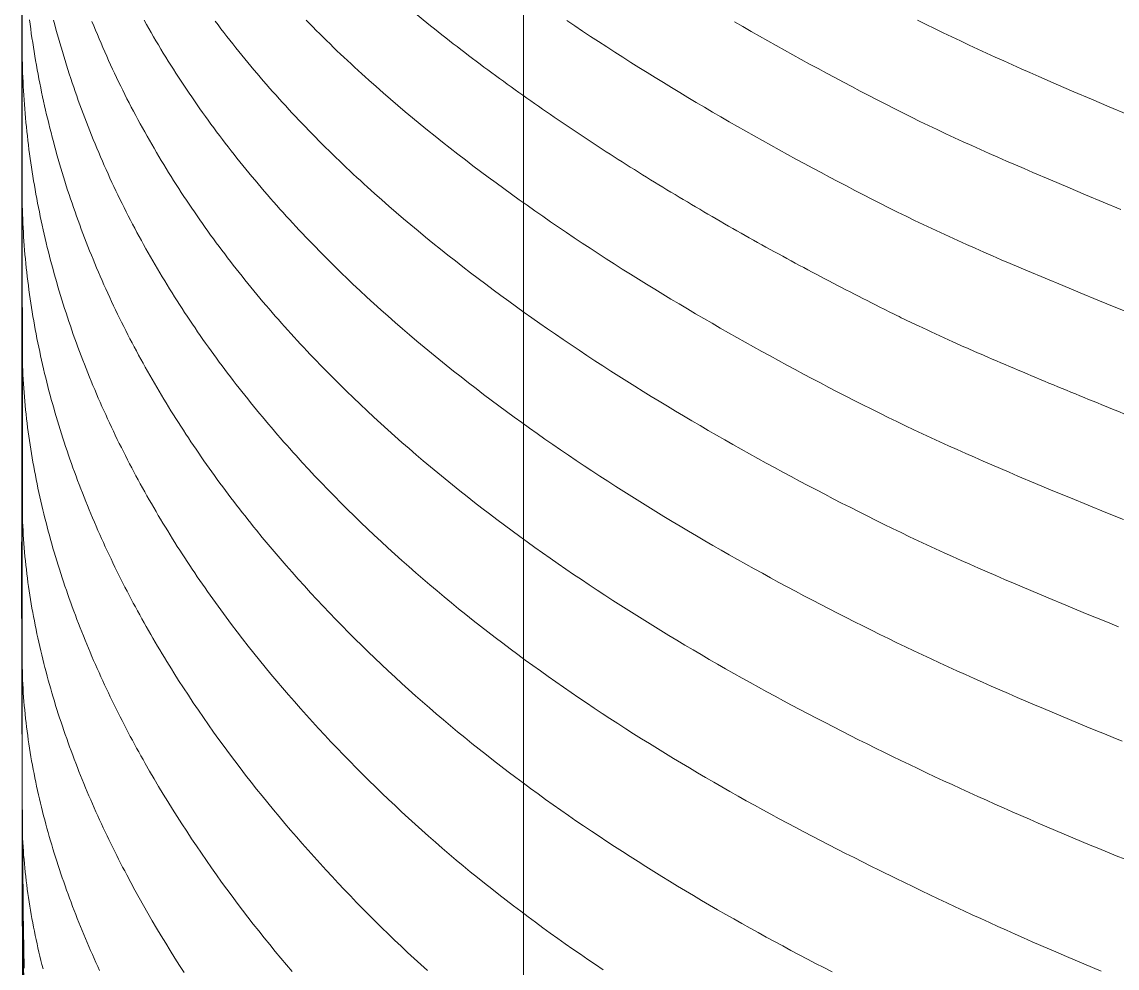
# Model space of a CAD drawing. Extents: x 11249 to 82946, y 15238 to 34763.
# Drawn here: x 53634 to 54289, y 27138 to 27704 of the extents above; entities that cross this region are included whole.
import ezdxf

# ---------------------------------------------------------------- set-up
doc = ezdxf.new("R2010")
doc.units = 0
doc.header["$LTSCALE"] = 250
doc.layers.add('03_Lines_Frames1', color=7, linetype='CONTINUOUS', lineweight=15)
doc.layers.add('03_Lines_Grid', color=253, linetype='CONTINUOUS', lineweight=15)
doc.layers.add('Make2D$Annotation$S0CO1', color=1, linetype='CONTINUOUS', true_color=0xff0000)
doc.layers.add('Make2D$Visible$Curves$Default', color=18, linetype='CONTINUOUS', true_color=0x000000)

# ---------------------------------------------------------------- blocks, each defined once
blk = doc.blocks.new('*U5')
at = {"layer": '03_Lines_Grid'}
blk.add_line((0, -4367.57), (0, 3839.97), dxfattribs=at)
blk = doc.blocks.new('*U6')
at = {"layer": 'Make2D$Annotation$S0CO1', "color": 0, "linetype": 'ByBlock', "lineweight": -2, "transparency": 16777216}
blk.add_blockref('*U5', (4500, 0), dxfattribs=at)

msp = doc.modelspace()

# ---------------------------------------------------------------- linework, layer by layer
at = {"layer": '03_Lines_Frames1'}
msp.add_line((53633.82, 27237.08), (53633.82, 27410.09), dxfattribs=at)
for points in [[(53635.01, 27137.71), (53634.81, 27149.36), (53634.63, 27160.45), (53634.48, 27171.54), (53634.34, 27182.64), (53634.22, 27193.73), (53634.12, 27204.82), (53634.03, 27215.92), (53633.96, 27227.01), (53633.89, 27238.11), (53633.8, 27260.4), (53633.73, 27282.69), (53633.69, 27305.39), (53633.67, 27328.09), (53633.66, 27373.5), (53633.74, 29995.38)], [(53634.55, 27132.37), (53634.41, 27143.5), (53634.28, 27154.63), (53634.17, 27165.76), (53634.08, 27176.89), (53634, 27188.02), (53633.93, 27199.14), (53633.87, 27210.27), (53633.83, 27221.4), (53633.76, 27243.76), (53633.72, 27266.13), (53633.69, 27288.89), (53633.68, 27311.66), (53633.67, 27357.2), (53633.75, 29987.09)], [(53634.31, 27135.01), (53634.2, 27146.16), (53634.11, 27157.31), (53634.03, 27168.45), (53633.96, 27179.6), (53633.9, 27190.75), (53633.82, 27213.04), (53633.76, 27235.44), (53633.73, 27257.83), (53633.7, 27303.43), (53633.7, 27349.03), (53633.76, 29982.94)], [(53634.14, 27137.69), (53634.06, 27148.85), (53633.99, 27160.02), (53633.93, 27171.18), (53633.88, 27182.35), (53633.82, 27204.67), (53633.78, 27227.1), (53633.76, 27249.54), (53633.74, 27295.2), (53633.74, 27340.87), (53633.78, 29978.78)], [(53634.09, 27129.21), (53634.02, 27140.39), (53633.96, 27151.57), (53633.88, 27173.94), (53633.83, 27196.3), (53633.8, 27218.77), (53633.79, 27241.23), (53633.79, 27332.69), (53633.8, 29974.63)], [(54118.48, 27135.5), (54113.52, 27138.04), (54108.58, 27140.6), (54103.64, 27143.18), (54098.7, 27145.78), (54093.78, 27148.39), (54088.87, 27151.02), (54083.97, 27153.67), (54079.07, 27156.33), (54074.19, 27159.01), (54069.32, 27161.71), (54064.46, 27164.43), (54059.6, 27167.17), (54054.76, 27169.92), (54049.93, 27172.69), (54045.11, 27175.49), (54040.31, 27178.3), (54035.51, 27181.13), (54030.73, 27183.98), (54025.96, 27186.85), (54021.2, 27189.73), (54016.46, 27192.64), (54011.72, 27195.57), (54007, 27198.52), (54002.3, 27201.49), (53997.6, 27204.48), (53992.93, 27207.49), (53988.27, 27210.51), (53983.62, 27213.57), (53978.99, 27216.64), (53974.37, 27219.73), (53969.77, 27222.85), (53965.18, 27225.99), (53960.61, 27229.15), (53956.06, 27232.33), (53951.53, 27235.53), (53947.01, 27238.75), (53942.51, 27242), (53938.03, 27245.27), (53933.57, 27248.57), (53929.12, 27251.88), (53924.69, 27255.23), (53920.29, 27258.58), (53915.91, 27261.97), (53911.55, 27265.37), (53907.21, 27268.81), (53902.88, 27272.26), (53898.58, 27275.75), (53894.3, 27279.26), (53890.04, 27282.79), (53885.82, 27286.34), (53881.62, 27289.91), (53877.44, 27293.51), (53873.29, 27297.14), (53869.15, 27300.79), (53865.04, 27304.47), (53860.96, 27308.17), (53856.89, 27311.9), (53852.86, 27315.64), (53848.85, 27319.41), (53844.87, 27323.2), (53840.9, 27327.01), (53836.97, 27330.85), (53833.05, 27334.71), (53829.16, 27338.6), (53825.29, 27342.51), (53821.46, 27346.44), (53817.64, 27350.4), (53813.86, 27354.37), (53810.09, 27358.38), (53806.36, 27362.4), (53802.65, 27366.45), (53798.97, 27370.53), (53795.31, 27374.63), (53791.69, 27378.76), (53788.09, 27382.91), (53784.53, 27387.09), (53780.99, 27391.29), (53777.48, 27395.51), (53774, 27399.76), (53772.28, 27401.9), (53770.56, 27404.04), (53768.85, 27406.19), (53767.14, 27408.34), (53765.44, 27410.5), (53763.76, 27412.67), (53762.08, 27414.85), (53760.4, 27417.03), (53758.74, 27419.22), (53757.08, 27421.41), (53755.43, 27423.61), (53753.79, 27425.82), (53752.16, 27428.03), (53750.54, 27430.25), (53748.93, 27432.47), (53747.32, 27434.7), (53745.73, 27436.94), (53744.14, 27439.19), (53742.56, 27441.44), (53740.99, 27443.69), (53739.43, 27445.96), (53737.88, 27448.23), (53736.33, 27450.51), (53734.8, 27452.8), (53733.27, 27455.09), (53731.75, 27457.39), (53730.25, 27459.69), (53728.75, 27462), (53727.26, 27464.32), (53725.78, 27466.64), (53724.31, 27468.97), (53722.85, 27471.3), (53721.4, 27473.64), (53719.96, 27475.99), (53718.54, 27478.34), (53717.12, 27480.7), (53715.7, 27483.07), (53714.3, 27485.44), (53712.91, 27487.82), (53711.53, 27490.21), (53710.16, 27492.6), (53708.8, 27495), (53707.45, 27497.41), (53706.12, 27499.82), (53704.79, 27502.23), (53703.47, 27504.66), (53702.16, 27507.08), (53700.87, 27509.52), (53699.58, 27511.96), (53698.31, 27514.4), (53697.05, 27516.85), (53695.79, 27519.31), (53694.55, 27521.77), (53693.32, 27524.24), (53692.1, 27526.72), (53690.9, 27529.2), (53689.7, 27531.69), (53688.51, 27534.18), (53687.34, 27536.67), (53686.18, 27539.18), (53685.03, 27541.69), (53683.89, 27544.2), (53682.76, 27546.72), (53681.65, 27549.24), (53680.54, 27551.77), (53679.45, 27554.3), (53678.37, 27556.84), (53677.31, 27559.39), (53676.25, 27561.94), (53675.21, 27564.49), (53674.17, 27567.05), (53673.16, 27569.61), (53672.15, 27572.18), (53671.15, 27574.76), (53670.17, 27577.33), (53669.2, 27579.92), (53668.24, 27582.51), (53667.3, 27585.1), (53666.37, 27587.69), (53665.45, 27590.3), (53664.54, 27592.9), (53663.64, 27595.51), (53662.76, 27598.12), (53661.89, 27600.74), (53661.03, 27603.36), (53660.19, 27605.99), (53659.36, 27608.62), (53658.54, 27611.25), (53657.74, 27613.88), (53656.94, 27616.52), (53656.16, 27619.17), (53655.4, 27621.82), (53654.64, 27624.47), (53653.9, 27627.12), (53653.17, 27629.78), (53652.46, 27632.44), (53651.76, 27635.11), (53651.07, 27637.78), (53650.39, 27640.45), (53649.73, 27643.13), (53649.08, 27645.8), (53648.45, 27648.48), (53647.83, 27651.16), (53647.22, 27653.85), (53646.62, 27656.54), (53646.04, 27659.23), (53645.47, 27661.92), (53644.92, 27664.62), (53644.37, 27667.31), (53643.85, 27670.02), (53643.33, 27672.72), (53642.83, 27675.43), (53642.34, 27678.14), (53641.86, 27680.85), (53641.4, 27683.56), (53640.95, 27686.28), (53640.52, 27688.99), (53640.1, 27691.71), (53639.69, 27694.43), (53639.29, 27697.15), (53638.91, 27699.87), (53638.55, 27702.6), (53638.19, 27705.33)], [(54279.45, 27135.95), (54274.27, 27138.1), (54269.1, 27140.27), (54263.93, 27142.45), (54258.77, 27144.64), (54253.61, 27146.85), (54248.46, 27149.07), (54243.31, 27151.3), (54238.17, 27153.55), (54233.03, 27155.82), (54227.9, 27158.1), (54222.78, 27160.39), (54217.66, 27162.7), (54212.54, 27165.03), (54207.43, 27167.37), (54202.33, 27169.72), (54197.23, 27172.09), (54192.14, 27174.47), (54187.06, 27176.86), (54181.98, 27179.26), (54176.91, 27181.68), (54171.85, 27184.1), (54166.79, 27186.54), (54161.73, 27188.99), (54156.69, 27191.44), (54146.61, 27196.38), (54141.58, 27198.86), (54136.55, 27201.36), (54131.53, 27203.86), (54126.53, 27206.39), (54121.52, 27208.93), (54116.53, 27211.48), (54111.55, 27214.05), (54106.57, 27216.64), (54101.6, 27219.24), (54096.64, 27221.86), (54091.69, 27224.5), (54086.75, 27227.15), (54081.82, 27229.83), (54076.9, 27232.51), (54071.99, 27235.22), (54067.09, 27237.94), (54062.2, 27240.69), (54057.32, 27243.45), (54052.45, 27246.23), (54047.59, 27249.02), (54042.74, 27251.84), (54037.9, 27254.67), (54033.08, 27257.53), (54028.26, 27260.4), (54023.46, 27263.29), (54018.67, 27266.2), (54013.89, 27269.13), (54009.13, 27272.08), (54004.38, 27275.05), (53999.64, 27278.04), (53994.91, 27281.05), (53990.2, 27284.08), (53985.5, 27287.14), (53980.82, 27290.21), (53976.15, 27293.3), (53971.5, 27296.42), (53966.86, 27299.56), (53962.23, 27302.72), (53957.62, 27305.9), (53953.03, 27309.1), (53948.46, 27312.33), (53943.9, 27315.57), (53939.36, 27318.84), (53934.83, 27322.14), (53930.32, 27325.45), (53925.83, 27328.79), (53921.37, 27332.15), (53916.92, 27335.54), (53912.49, 27338.95), (53908.07, 27342.38), (53903.68, 27345.84), (53899.31, 27349.32), (53894.96, 27352.83), (53890.63, 27356.36), (53886.32, 27359.91), (53882.04, 27363.49), (53877.78, 27367.1), (53873.54, 27370.72), (53869.32, 27374.38), (53865.13, 27378.06), (53860.96, 27381.77), (53856.81, 27385.5), (53852.69, 27389.25), (53848.59, 27393.03), (53844.52, 27396.84), (53840.47, 27400.67), (53836.45, 27404.52), (53832.45, 27408.4), (53828.48, 27412.31), (53824.53, 27416.24), (53820.61, 27420.2), (53816.72, 27424.18), (53812.85, 27428.19), (53809.01, 27432.23), (53805.2, 27436.29), (53801.42, 27440.38), (53797.66, 27444.49), (53795.8, 27446.56), (53793.94, 27448.63), (53792.09, 27450.71), (53790.25, 27452.8), (53788.41, 27454.9), (53786.58, 27457), (53784.76, 27459.1), (53782.95, 27461.22), (53781.15, 27463.34), (53779.35, 27465.47), (53777.56, 27467.6), (53775.78, 27469.74), (53774.01, 27471.89), (53772.25, 27474.05), (53770.49, 27476.21), (53768.75, 27478.38), (53767.01, 27480.55), (53765.28, 27482.74), (53763.56, 27484.93), (53761.85, 27487.12), (53760.14, 27489.33), (53758.44, 27491.54), (53756.76, 27493.76), (53755.08, 27495.98), (53753.41, 27498.21), (53751.75, 27500.45), (53750.1, 27502.69), (53748.46, 27504.94), (53746.83, 27507.2), (53745.2, 27509.47), (53743.59, 27511.74), (53741.99, 27514.01), (53740.39, 27516.3), (53738.81, 27518.59), (53737.23, 27520.89), (53735.67, 27523.2), (53734.11, 27525.51), (53732.56, 27527.83), (53731.03, 27530.16), (53729.5, 27532.49), (53727.98, 27534.83), (53726.48, 27537.18), (53724.98, 27539.53), (53723.5, 27541.89), (53722.02, 27544.26), (53720.56, 27546.63), (53719.1, 27549.01), (53717.66, 27551.39), (53716.23, 27553.78), (53714.81, 27556.18), (53713.39, 27558.59), (53711.99, 27561), (53710.6, 27563.42), (53709.22, 27565.85), (53707.86, 27568.28), (53706.5, 27570.72), (53705.15, 27573.16), (53703.82, 27575.61), (53702.5, 27578.07), (53701.18, 27580.53), (53699.88, 27583), (53698.6, 27585.47), (53697.32, 27587.95), (53696.05, 27590.44), (53694.8, 27592.93), (53693.56, 27595.43), (53692.33, 27597.93), (53691.11, 27600.45), (53689.9, 27602.96), (53688.71, 27605.48), (53687.52, 27608.01), (53686.35, 27610.55), (53685.19, 27613.09), (53684.05, 27615.63), (53682.91, 27618.18), (53681.79, 27620.74), (53680.68, 27623.3), (53679.59, 27625.86), (53678.5, 27628.44), (53677.43, 27631.01), (53676.37, 27633.59), (53675.32, 27636.18), (53674.29, 27638.77), (53673.27, 27641.37), (53672.26, 27643.97), (53671.26, 27646.58), (53670.28, 27649.19), (53669.31, 27651.81), (53668.35, 27654.43), (53667.4, 27657.06), (53666.47, 27659.69), (53665.55, 27662.32), (53664.65, 27664.96), (53663.75, 27667.6), (53662.87, 27670.25), (53662, 27672.91), (53661.15, 27675.56), (53660.31, 27678.22), (53659.48, 27680.89), (53658.67, 27683.55), (53657.86, 27686.23), (53657.08, 27688.9), (53656.3, 27691.58), (53655.54, 27694.27), (53654.79, 27696.95), (53654.05, 27699.64), (53653.33, 27702.34), (53652.62, 27705.04)], [(54293.71, 27202.89), (54288.48, 27205.01), (54283.26, 27207.14), (54278.05, 27209.28), (54272.84, 27211.43), (54267.63, 27213.59), (54262.43, 27215.77), (54257.23, 27217.96), (54252.04, 27220.16), (54246.86, 27222.37), (54241.68, 27224.59), (54236.5, 27226.83), (54231.33, 27229.08), (54226.17, 27231.35), (54221.01, 27233.62), (54215.86, 27235.91), (54210.71, 27238.22), (54205.57, 27240.53), (54200.44, 27242.86), (54195.31, 27245.2), (54190.19, 27247.56), (54185.07, 27249.93), (54179.97, 27252.32), (54174.86, 27254.72), (54169.77, 27257.13), (54164.68, 27259.56), (54159.6, 27262), (54154.52, 27264.45), (54149.46, 27266.93), (54144.4, 27269.41), (54139.34, 27271.91), (54134.3, 27274.43), (54129.26, 27276.96), (54124.23, 27279.51), (54119.21, 27282.08), (54114.2, 27284.65), (54109.19, 27287.25), (54104.2, 27289.86), (54099.21, 27292.49), (54094.23, 27295.13), (54089.26, 27297.8), (54084.3, 27300.47), (54079.35, 27303.17), (54074.41, 27305.88), (54069.47, 27308.61), (54064.55, 27311.36), (54059.64, 27314.12), (54054.73, 27316.9), (54049.84, 27319.7), (54044.96, 27322.52), (54040.08, 27325.36), (54035.22, 27328.22), (54030.37, 27331.09), (54025.53, 27333.98), (54020.71, 27336.9), (54015.89, 27339.83), (54011.09, 27342.78), (54006.3, 27345.75), (54001.52, 27348.74), (53996.75, 27351.75), (53992, 27354.78), (53987.26, 27357.83), (53982.53, 27360.91), (53977.81, 27364), (53973.11, 27367.11), (53968.43, 27370.25), (53963.76, 27373.4), (53959.1, 27376.58), (53954.46, 27379.78), (53949.83, 27383), (53945.22, 27386.25), (53940.63, 27389.52), (53936.05, 27392.81), (53931.49, 27396.12), (53926.94, 27399.45), (53922.41, 27402.81), (53917.9, 27406.19), (53913.41, 27409.6), (53908.94, 27413.03), (53904.48, 27416.48), (53900.04, 27419.96), (53895.63, 27423.47), (53891.23, 27426.99), (53886.85, 27430.55), (53882.49, 27434.12), (53878.16, 27437.73), (53873.84, 27441.35), (53869.55, 27445.01), (53865.28, 27448.69), (53861.03, 27452.4), (53856.8, 27456.13), (53852.6, 27459.89), (53848.42, 27463.67), (53844.27, 27467.48), (53840.14, 27471.32), (53836.04, 27475.19), (53831.96, 27479.08), (53827.91, 27483.01), (53823.89, 27486.96), (53819.89, 27490.93), (53815.92, 27494.94), (53813.95, 27496.95), (53811.98, 27498.97), (53810.03, 27501), (53808.07, 27503.03), (53806.13, 27505.07), (53804.19, 27507.12), (53802.26, 27509.17), (53800.34, 27511.24), (53798.43, 27513.31), (53796.52, 27515.38), (53794.62, 27517.47), (53792.73, 27519.56), (53790.85, 27521.66), (53788.98, 27523.76), (53787.11, 27525.87), (53785.25, 27527.99), (53783.4, 27530.12), (53781.56, 27532.25), (53779.73, 27534.4), (53777.9, 27536.54), (53776.09, 27538.7), (53774.28, 27540.86), (53772.48, 27543.03), (53770.69, 27545.21), (53768.91, 27547.4), (53767.13, 27549.59), (53765.37, 27551.79), (53763.62, 27553.99), (53761.87, 27556.21), (53760.14, 27558.43), (53758.41, 27560.66), (53756.69, 27562.89), (53754.98, 27565.13), (53753.28, 27567.38), (53751.6, 27569.64), (53749.92, 27571.91), (53748.25, 27574.18), (53746.59, 27576.46), (53744.94, 27578.74), (53743.3, 27581.03), (53741.67, 27583.33), (53740.05, 27585.64), (53738.44, 27587.96), (53736.84, 27590.28), (53735.25, 27592.61), (53733.67, 27594.94), (53732.11, 27597.28), (53730.55, 27599.63), (53729, 27601.99), (53727.47, 27604.35), (53725.94, 27606.73), (53724.43, 27609.1), (53722.92, 27611.49), (53721.43, 27613.88), (53719.95, 27616.28), (53718.48, 27618.68), (53717.02, 27621.09), (53715.57, 27623.51), (53714.14, 27625.94), (53712.71, 27628.37), (53711.3, 27630.81), (53709.9, 27633.26), (53708.51, 27635.71), (53707.13, 27638.17), (53705.76, 27640.63), (53704.41, 27643.11), (53703.07, 27645.58), (53701.74, 27648.07), (53700.42, 27650.56), (53699.11, 27653.06), (53697.81, 27655.56), (53696.53, 27658.07), (53695.26, 27660.59), (53694, 27663.11), (53692.76, 27665.64), (53691.52, 27668.17), (53690.3, 27670.72), (53689.1, 27673.26), (53687.9, 27675.81), (53686.72, 27678.37), (53685.55, 27680.94), (53684.39, 27683.51), (53683.24, 27686.08), (53682.11, 27688.67), (53680.99, 27691.25), (53679.89, 27693.85), (53678.79, 27696.44), (53677.71, 27699.05), (53676.64, 27701.66), (53675.59, 27704.27)], [(54291.93, 27273.64), (54286.67, 27275.76), (54281.43, 27277.89), (54276.18, 27280.03), (54270.94, 27282.18), (54265.71, 27284.35), (54260.48, 27286.52), (54255.26, 27288.7), (54250.04, 27290.89), (54244.83, 27293.1), (54239.62, 27295.31), (54234.42, 27297.53), (54229.23, 27299.77), (54224.04, 27302.02), (54218.86, 27304.27), (54213.68, 27306.54), (54208.51, 27308.82), (54203.35, 27311.12), (54198.19, 27313.43), (54193.04, 27315.75), (54187.89, 27318.1), (54182.75, 27320.45), (54177.62, 27322.83), (54172.49, 27325.22), (54167.38, 27327.63), (54162.27, 27330.06), (54157.17, 27332.51), (54152.08, 27334.98), (54146.99, 27337.47), (54141.92, 27339.98), (54136.86, 27342.51), (54131.8, 27345.05), (54126.75, 27347.61), (54121.7, 27350.18), (54116.67, 27352.77), (54111.64, 27355.37), (54106.62, 27357.99), (54101.61, 27360.62), (54096.61, 27363.27), (54091.62, 27365.94), (54086.63, 27368.63), (54081.65, 27371.33), (54076.69, 27374.04), (54071.73, 27376.78), (54066.78, 27379.53), (54061.84, 27382.3), (54056.91, 27385.08), (54051.99, 27387.89), (54047.08, 27390.71), (54042.18, 27393.54), (54037.29, 27396.4), (54032.41, 27399.28), (54027.54, 27402.17), (54022.68, 27405.08), (54017.84, 27408.02), (54013, 27410.97), (54008.18, 27413.94), (54003.37, 27416.92), (53998.57, 27419.93), (53993.78, 27422.96), (53989, 27426.01), (53984.24, 27429.08), (53979.49, 27432.17), (53974.75, 27435.28), (53970.02, 27438.41), (53965.31, 27441.56), (53960.61, 27444.74), (53955.93, 27447.94), (53951.26, 27451.15), (53946.6, 27454.39), (53941.96, 27457.65), (53937.34, 27460.94), (53932.73, 27464.24), (53928.14, 27467.57), (53923.56, 27470.93), (53918.99, 27474.3), (53914.45, 27477.7), (53909.92, 27481.13), (53905.41, 27484.58), (53900.91, 27488.05), (53896.44, 27491.54), (53891.98, 27495.06), (53887.54, 27498.61), (53883.12, 27502.18), (53878.71, 27505.78), (53874.33, 27509.41), (53869.97, 27513.05), (53865.63, 27516.73), (53861.31, 27520.43), (53857.02, 27524.16), (53852.74, 27527.92), (53848.49, 27531.71), (53844.27, 27535.52), (53840.07, 27539.37), (53835.89, 27543.24), (53831.74, 27547.14), (53829.68, 27549.1), (53827.62, 27551.07), (53825.57, 27553.05), (53823.53, 27555.03), (53821.5, 27557.02), (53819.47, 27559.02), (53817.44, 27561.03), (53815.43, 27563.04), (53813.42, 27565.06), (53811.42, 27567.09), (53809.43, 27569.13), (53807.45, 27571.17), (53805.47, 27573.22), (53803.5, 27575.28), (53801.54, 27577.34), (53799.59, 27579.42), (53797.64, 27581.5), (53795.71, 27583.59), (53793.78, 27585.68), (53791.86, 27587.79), (53789.95, 27589.9), (53788.04, 27592.02), (53786.15, 27594.14), (53784.26, 27596.28), (53782.39, 27598.42), (53780.52, 27600.57), (53778.66, 27602.72), (53776.8, 27604.89), (53774.96, 27607.06), (53773.13, 27609.24), (53771.3, 27611.43), (53769.49, 27613.62), (53767.68, 27615.83), (53765.89, 27618.04), (53764.1, 27620.25), (53762.32, 27622.48), (53760.56, 27624.71), (53758.8, 27626.95), (53757.05, 27629.2), (53755.31, 27631.45), (53753.58, 27633.72), (53751.87, 27635.99), (53750.16, 27638.26), (53748.46, 27640.55), (53746.77, 27642.84), (53745.1, 27645.14), (53743.43, 27647.45), (53741.78, 27649.77), (53740.13, 27652.09), (53738.5, 27654.42), (53736.87, 27656.76), (53735.26, 27659.11), (53733.66, 27661.46), (53732.07, 27663.82), (53730.49, 27666.18), (53728.92, 27668.56), (53727.36, 27670.94), (53725.82, 27673.33), (53724.28, 27675.72), (53722.76, 27678.12), (53721.25, 27680.54), (53719.75, 27682.95), (53718.26, 27685.38), (53716.79, 27687.81), (53715.32, 27690.25), (53713.87, 27692.69), (53712.43, 27695.15), (53711, 27697.61), (53709.58, 27700.07), (53708.18, 27702.55), (53706.79, 27705.03)], [(54292.79, 27406.27), (54282.21, 27410.52), (54271.65, 27414.81), (54261.11, 27419.13), (54250.59, 27423.48), (54240.11, 27427.85), (54229.64, 27432.26), (54224.42, 27434.47), (54219.2, 27436.7), (54213.99, 27438.93), (54208.78, 27441.18), (54203.58, 27443.45), (54198.39, 27445.73), (54193.2, 27448.03), (54188.02, 27450.35), (54182.85, 27452.69), (54177.68, 27455.06), (54172.53, 27457.45), (54167.39, 27459.87), (54162.25, 27462.31), (54157.13, 27464.79), (54152.02, 27467.29), (54146.92, 27469.82), (54141.83, 27472.37), (54136.74, 27474.93), (54131.67, 27477.51), (54126.6, 27480.1), (54121.53, 27482.71), (54116.48, 27485.33), (54111.43, 27487.96), (54106.39, 27490.61), (54101.36, 27493.28), (54096.34, 27495.96), (54091.32, 27498.66), (54086.31, 27501.37), (54081.31, 27504.1), (54076.32, 27506.85), (54071.34, 27509.61), (54066.37, 27512.39), (54061.4, 27515.18), (54056.45, 27517.99), (54051.5, 27520.82), (54046.57, 27523.66), (54041.64, 27526.53), (54036.72, 27529.41), (54031.81, 27532.3), (54026.91, 27535.22), (54022.02, 27538.15), (54017.14, 27541.1), (54012.28, 27544.07), (54007.42, 27547.06), (54002.57, 27550.07), (53997.73, 27553.09), (53992.9, 27556.14), (53988.09, 27559.21), (53983.29, 27562.29), (53978.5, 27565.39), (53973.72, 27568.52), (53968.95, 27571.66), (53964.19, 27574.83), (53959.44, 27578.02), (53954.71, 27581.23), (53949.99, 27584.46), (53945.28, 27587.71), (53940.59, 27590.98), (53935.92, 27594.27), (53931.25, 27597.58), (53926.6, 27600.93), (53921.95, 27604.3), (53917.33, 27607.69), (53912.71, 27611.1), (53908.12, 27614.53), (53903.54, 27617.99), (53898.98, 27621.46), (53894.44, 27624.96), (53889.89, 27628.5), (53885.37, 27632.06), (53880.86, 27635.65), (53876.38, 27639.26), (53871.91, 27642.89), (53867.46, 27646.55), (53863.04, 27650.24), (53858.64, 27653.95), (53854.25, 27657.71), (53849.89, 27661.49), (53845.55, 27665.3), (53841.23, 27669.14), (53839.09, 27671.07), (53836.95, 27673.01), (53834.81, 27674.96), (53832.69, 27676.91), (53830.57, 27678.88), (53828.46, 27680.85), (53826.35, 27682.83), (53824.26, 27684.81), (53822.17, 27686.81), (53820.08, 27688.81), (53818.01, 27690.82), (53815.94, 27692.84), (53813.88, 27694.87), (53811.83, 27696.91), (53809.78, 27698.95), (53807.74, 27701), (53805.72, 27703.06), (53803.7, 27705.13)], [(54298.74, 27528.86), (54288.12, 27533.15), (54277.52, 27537.48), (54266.95, 27541.84), (54256.39, 27546.22), (54245.88, 27550.61), (54235.38, 27555.04), (54230.14, 27557.26), (54224.91, 27559.49), (54219.68, 27561.73), (54214.46, 27563.98), (54209.24, 27566.25), (54204.03, 27568.54), (54198.83, 27570.85), (54193.64, 27573.18), (54188.45, 27575.53), (54183.27, 27577.91), (54178.1, 27580.32), (54172.95, 27582.75), (54167.8, 27585.22), (54162.67, 27587.72), (54157.55, 27590.25), (54152.44, 27592.81), (54147.34, 27595.39), (54142.25, 27597.98), (54137.16, 27600.59), (54132.08, 27603.21), (54127.01, 27605.85), (54121.94, 27608.49), (54116.89, 27611.16), (54111.84, 27613.84), (54106.8, 27616.53), (54101.76, 27619.24), (54096.74, 27621.96), (54091.72, 27624.7), (54086.71, 27627.45), (54081.71, 27630.22), (54076.71, 27633.01), (54071.73, 27635.81), (54066.75, 27638.62), (54061.78, 27641.45), (54056.82, 27644.3), (54051.88, 27647.16), (54046.93, 27650.05), (54042, 27652.95), (54037.07, 27655.86), (54032.16, 27658.79), (54027.25, 27661.74), (54022.36, 27664.71), (54017.47, 27667.69), (54012.6, 27670.69), (54007.73, 27673.72), (54002.87, 27676.76), (53998.02, 27679.81), (53993.19, 27682.89), (53988.36, 27685.99), (53983.55, 27689.1), (53978.75, 27692.23), (53973.96, 27695.38), (53969.17, 27698.56), (53964.4, 27701.75), (53959.64, 27704.97)], [(54291.28, 27591.8), (54280.68, 27596.18), (54270.11, 27600.59), (54259.56, 27605.03), (54249.05, 27609.48), (54238.55, 27613.96), (54233.31, 27616.21), (54228.08, 27618.47), (54222.86, 27620.74), (54217.64, 27623.03), (54212.43, 27625.33), (54207.22, 27627.65), (54202.02, 27629.99), (54196.83, 27632.34), (54191.64, 27634.73), (54186.46, 27637.13), (54181.3, 27639.57), (54176.15, 27642.03), (54171, 27644.52), (54165.87, 27647.04), (54160.75, 27649.6), (54155.64, 27652.18), (54150.54, 27654.78), (54145.45, 27657.4), (54140.37, 27660.02), (54135.29, 27662.67), (54130.22, 27665.32), (54125.15, 27667.99), (54120.1, 27670.68), (54115.05, 27673.38), (54110.01, 27676.09), (54104.98, 27678.82), (54099.95, 27681.57), (54094.94, 27684.33), (54089.93, 27687.1), (54084.93, 27689.89), (54079.93, 27692.7), (54074.95, 27695.52), (54069.97, 27698.35), (54065.01, 27701.2), (54060.05, 27704.07)], [(53876.31, 27136.23), (53872.34, 27139.84), (53868.39, 27143.47), (53864.46, 27147.13), (53860.55, 27150.82), (53856.67, 27154.52), (53852.83, 27158.23), (53849.01, 27161.96), (53845.21, 27165.71), (53841.43, 27169.48), (53837.68, 27173.28), (53833.95, 27177.09), (53830.23, 27180.93), (53826.54, 27184.78), (53822.88, 27188.65), (53819.24, 27192.54), (53815.62, 27196.44), (53812.02, 27200.37), (53808.45, 27204.31), (53804.9, 27208.28), (53801.37, 27212.26), (53797.87, 27216.27), (53794.39, 27220.3), (53790.93, 27224.35), (53787.5, 27228.42), (53784.1, 27232.51), (53780.72, 27236.62), (53777.37, 27240.76), (53774.04, 27244.91), (53770.74, 27249.09), (53767.46, 27253.29), (53764.21, 27257.52), (53760.99, 27261.77), (53757.79, 27266.04), (53754.63, 27270.33), (53751.49, 27274.64), (53748.38, 27278.97), (53745.3, 27283.32), (53742.24, 27287.71), (53739.22, 27292.12), (53736.22, 27296.56), (53733.26, 27301.01), (53730.32, 27305.49), (53727.43, 27309.98), (53724.56, 27314.5), (53723.14, 27316.77), (53721.73, 27319.04), (53720.32, 27321.33), (53718.93, 27323.62), (53717.54, 27325.91), (53716.16, 27328.21), (53714.78, 27330.52), (53713.42, 27332.83), (53712.07, 27335.15), (53710.72, 27337.47), (53709.39, 27339.8), (53708.06, 27342.13), (53706.74, 27344.47), (53705.44, 27346.81), (53704.14, 27349.16), (53702.85, 27351.51), (53701.57, 27353.87), (53700.3, 27356.24), (53699.04, 27358.61), (53697.79, 27360.99), (53696.55, 27363.37), (53695.31, 27365.76), (53694.09, 27368.16), (53692.88, 27370.56), (53691.68, 27372.96), (53690.48, 27375.37), (53689.3, 27377.79), (53688.13, 27380.21), (53686.97, 27382.63), (53685.82, 27385.06), (53684.68, 27387.5), (53683.55, 27389.94), (53682.43, 27392.38), (53681.32, 27394.83), (53680.23, 27397.29), (53679.14, 27399.75), (53678.06, 27402.21), (53677, 27404.68), (53675.95, 27407.16), (53674.9, 27409.64), (53673.87, 27412.12), (53672.85, 27414.61), (53671.84, 27417.1), (53670.85, 27419.6), (53669.86, 27422.1), (53668.89, 27424.61), (53667.93, 27427.12), (53666.98, 27429.63), (53666.04, 27432.15), (53665.11, 27434.68), (53664.2, 27437.2), (53663.29, 27439.73), (53662.4, 27442.26), (53661.53, 27444.8), (53660.66, 27447.34), (53659.81, 27449.89), (53658.97, 27452.44), (53658.14, 27454.99), (53657.32, 27457.55), (53656.52, 27460.11), (53655.73, 27462.68), (53654.95, 27465.25), (53654.18, 27467.82), (53653.43, 27470.4), (53652.69, 27472.98), (53651.96, 27475.56), (53651.25, 27478.15), (53650.55, 27480.73), (53649.86, 27483.32), (53649.19, 27485.91), (53648.53, 27488.51), (53647.88, 27491.11), (53647.25, 27493.71), (53646.63, 27496.31), (53646.02, 27498.92), (53645.43, 27501.53), (53644.85, 27504.15), (53644.29, 27506.76), (53643.73, 27509.38), (53643.2, 27512.01), (53642.67, 27514.63), (53642.16, 27517.26), (53641.67, 27519.89), (53641.19, 27522.52), (53640.72, 27525.15), (53640.27, 27527.78), (53639.83, 27530.42), (53639.41, 27533.06), (53639, 27535.7), (53638.6, 27538.34), (53638.22, 27540.98), (53637.86, 27543.63), (53637.51, 27546.27), (53637.18, 27548.92), (53636.86, 27551.57), (53636.55, 27554.22), (53636.26, 27556.88), (53635.99, 27559.53), (53635.73, 27562.19), (53635.49, 27564.84), (53635.27, 27567.5), (53635.06, 27570.16), (53634.86, 27572.82), (53634.68, 27575.48), (53634.52, 27578.14), (53634.38, 27580.8), (53634.25, 27583.47), (53634.13, 27586.13), (53634.04, 27588.79), (53633.96, 27591.46), (53633.9, 27594.12), (53633.85, 27596.79), (53633.83, 27599.46), (53633.82, 27602.12)], [(53795.28, 27135.71), (53791.9, 27139.71), (53788.54, 27143.73), (53785.21, 27147.77), (53781.9, 27151.83), (53778.62, 27155.91), (53775.35, 27160), (53772.11, 27164.12), (53768.89, 27168.27), (53765.7, 27172.43), (53762.53, 27176.62), (53759.38, 27180.82), (53756.26, 27185.04), (53753.17, 27189.28), (53750.1, 27193.55), (53747.06, 27197.83), (53744.04, 27202.15), (53741.05, 27206.49), (53738.08, 27210.84), (53735.14, 27215.22), (53732.24, 27219.62), (53729.36, 27224.04), (53726.51, 27228.47), (53723.7, 27232.93), (53720.9, 27237.43), (53718.14, 27241.94), (53715.41, 27246.48), (53712.71, 27251.03), (53710.05, 27255.61), (53707.42, 27260.2), (53706.12, 27262.51), (53704.83, 27264.82), (53703.55, 27267.13), (53702.27, 27269.45), (53701, 27271.78), (53699.74, 27274.12), (53698.49, 27276.46), (53697.25, 27278.8), (53696.02, 27281.15), (53694.8, 27283.51), (53693.59, 27285.87), (53692.38, 27288.23), (53691.19, 27290.6), (53690.01, 27292.98), (53688.83, 27295.36), (53687.67, 27297.74), (53686.51, 27300.13), (53685.37, 27302.53), (53684.24, 27304.92), (53683.11, 27307.33), (53682, 27309.74), (53680.89, 27312.15), (53679.8, 27314.57), (53678.72, 27316.99), (53677.64, 27319.42), (53676.58, 27321.86), (53675.53, 27324.29), (53674.49, 27326.74), (53673.46, 27329.18), (53672.44, 27331.64), (53671.43, 27334.09), (53670.44, 27336.55), (53669.45, 27339.02), (53668.48, 27341.49), (53667.51, 27343.96), (53666.56, 27346.44), (53665.62, 27348.92), (53664.7, 27351.4), (53663.78, 27353.89), (53662.88, 27356.38), (53661.99, 27358.87), (53661.11, 27361.37), (53660.24, 27363.88), (53659.38, 27366.39), (53658.54, 27368.9), (53657.71, 27371.42), (53656.89, 27373.94), (53656.08, 27376.46), (53655.29, 27378.99), (53654.51, 27381.52), (53653.74, 27384.06), (53652.98, 27386.6), (53652.24, 27389.13), (53651.51, 27391.67), (53650.8, 27394.22), (53650.09, 27396.76), (53649.4, 27399.31), (53648.73, 27401.87), (53648.07, 27404.43), (53647.42, 27406.99), (53646.78, 27409.55), (53646.16, 27412.12), (53645.55, 27414.69), (53644.96, 27417.26), (53644.38, 27419.84), (53643.81, 27422.42), (53643.26, 27425.01), (53642.72, 27427.59), (53642.2, 27430.17), (53641.69, 27432.76), (53641.19, 27435.35), (53640.72, 27437.94), (53640.25, 27440.53), (53639.8, 27443.13), (53639.37, 27445.73), (53638.95, 27448.33), (53638.55, 27450.93), (53638.16, 27453.53), (53637.79, 27456.14), (53637.43, 27458.74), (53637.09, 27461.35), (53636.76, 27463.96), (53636.45, 27466.58), (53636.16, 27469.19), (53635.89, 27471.8), (53635.63, 27474.42), (53635.38, 27477.04), (53635.16, 27479.65), (53634.95, 27482.27), (53634.75, 27484.9), (53634.58, 27487.52), (53634.42, 27490.14), (53634.28, 27492.76), (53634.16, 27495.39), (53634.06, 27498.01), (53633.97, 27500.64), (53633.91, 27503.27), (53633.86, 27505.89), (53633.83, 27508.52), (53633.82, 27511.15)], [(53730.83, 27135.04), (53728.01, 27139.41), (53725.21, 27143.8), (53722.44, 27148.22), (53719.69, 27152.67), (53716.97, 27157.13), (53714.28, 27161.62), (53711.63, 27166.12), (53709.01, 27170.64), (53706.41, 27175.18), (53703.86, 27179.73), (53701.32, 27184.32), (53698.83, 27188.93), (53696.36, 27193.56), (53695.14, 27195.89), (53693.93, 27198.21), (53692.73, 27200.54), (53691.54, 27202.88), (53690.36, 27205.22), (53689.19, 27207.56), (53688.02, 27209.91), (53686.87, 27212.27), (53685.72, 27214.63), (53684.59, 27216.99), (53683.46, 27219.36), (53682.35, 27221.73), (53681.24, 27224.11), (53680.14, 27226.5), (53679.06, 27228.89), (53677.98, 27231.28), (53676.91, 27233.68), (53675.86, 27236.08), (53674.81, 27238.49), (53673.78, 27240.9), (53672.75, 27243.31), (53671.74, 27245.73), (53670.73, 27248.16), (53669.74, 27250.59), (53668.76, 27253.02), (53667.79, 27255.46), (53666.83, 27257.9), (53665.89, 27260.34), (53664.95, 27262.78), (53664.03, 27265.24), (53663.11, 27267.69), (53662.21, 27270.15), (53661.32, 27272.62), (53660.44, 27275.08), (53659.58, 27277.56), (53658.72, 27280.03), (53657.88, 27282.51), (53657.05, 27285), (53656.23, 27287.49), (53655.43, 27289.98), (53654.63, 27292.48), (53653.85, 27294.98), (53653.09, 27297.47), (53652.34, 27299.97), (53651.6, 27302.48), (53650.87, 27304.98), (53650.16, 27307.49), (53649.46, 27310.01), (53648.77, 27312.53), (53648.09, 27315.05), (53647.43, 27317.57), (53646.79, 27320.1), (53646.16, 27322.64), (53645.54, 27325.17), (53644.93, 27327.71), (53644.34, 27330.25), (53643.76, 27332.8), (53643.2, 27335.35), (53642.66, 27337.89), (53642.13, 27340.44), (53641.61, 27342.99), (53641.11, 27345.55), (53640.62, 27348.1), (53640.15, 27350.66), (53639.69, 27353.22), (53639.25, 27355.79), (53638.83, 27358.35), (53638.42, 27360.92), (53638.03, 27363.49), (53637.65, 27366.06), (53637.29, 27368.63), (53636.95, 27371.2), (53636.62, 27373.78), (53636.31, 27376.36), (53636.02, 27378.94), (53635.74, 27381.52), (53635.49, 27384.1), (53635.25, 27386.68), (53635.02, 27389.27), (53634.82, 27391.85), (53634.63, 27394.44), (53634.46, 27397.03), (53634.32, 27399.62), (53634.19, 27402.21), (53634.07, 27404.8), (53633.98, 27407.39), (53633.91, 27409.98), (53633.86, 27412.57), (53633.83, 27415.16), (53633.82, 27417.76), (53633.82, 27417.76)], [(53634.86, 27129.2), (53634.67, 27140.87), (53634.51, 27151.98), (53634.37, 27163.09), (53634.25, 27174.2), (53634.14, 27185.31), (53634.05, 27196.42), (53633.97, 27207.53), (53633.91, 27218.65), (53633.85, 27229.76), (53633.77, 27252.08), (53633.72, 27274.41), (53633.69, 27296.85), (53633.67, 27319.28), (53633.66, 27364.15)], [(53680.08, 27136.42), (53679, 27138.78), (53677.92, 27141.15), (53676.86, 27143.52), (53675.8, 27145.89), (53674.76, 27148.27), (53673.72, 27150.66), (53672.7, 27153.05), (53671.69, 27155.44), (53670.68, 27157.84), (53669.69, 27160.24), (53668.7, 27162.64), (53667.73, 27165.05), (53666.77, 27167.46), (53665.83, 27169.88), (53664.89, 27172.3), (53663.96, 27174.72), (53663.04, 27177.15), (53662.14, 27179.58), (53661.25, 27182.02), (53660.36, 27184.46), (53659.49, 27186.9), (53658.64, 27189.35), (53657.79, 27191.81), (53656.96, 27194.26), (53656.13, 27196.73), (53655.32, 27199.19), (53654.53, 27201.66), (53653.74, 27204.12), (53652.97, 27206.59), (53652.22, 27209.06), (53651.47, 27211.54), (53650.74, 27214.02), (53650.02, 27216.5), (53649.32, 27218.99), (53648.62, 27221.48), (53647.94, 27223.98), (53647.28, 27226.48), (53646.63, 27228.98), (53645.99, 27231.49), (53645.37, 27233.99), (53644.76, 27236.51), (53644.16, 27239.02), (53643.58, 27241.54), (53643.02, 27244.06), (53642.47, 27246.57), (53641.94, 27249.1), (53641.42, 27251.62), (53640.91, 27254.15), (53640.42, 27256.68), (53639.95, 27259.21), (53639.49, 27261.75), (53639.05, 27264.28), (53638.63, 27266.82), (53638.22, 27269.36), (53637.83, 27271.9), (53637.45, 27274.44), (53637.1, 27276.99), (53636.76, 27279.54), (53636.43, 27282.09), (53636.13, 27284.64), (53635.84, 27287.19), (53635.57, 27289.74), (53635.32, 27292.3), (53635.08, 27294.85), (53634.87, 27297.41), (53634.67, 27299.97), (53634.5, 27302.53), (53634.34, 27305.09), (53634.2, 27307.66), (53634.09, 27310.22), (53633.99, 27312.78), (53633.92, 27315.35), (53633.86, 27317.91), (53633.83, 27320.48), (53633.82, 27323.04), (53633.82, 27323.04)]]:
    msp.add_lwpolyline(points, dxfattribs=at)
at = {"layer": '03_Lines_Frames1', "color": 2}
for points in [[(54289.81, 27342.07), (54284.54, 27344.2), (54279.27, 27346.33), (54274, 27348.47), (54268.74, 27350.63), (54263.49, 27352.79), (54258.24, 27354.96), (54247.76, 27359.32), (54242.53, 27361.52), (54237.31, 27363.72), (54232.09, 27365.93), (54226.88, 27368.15), (54221.67, 27370.38), (54216.47, 27372.63), (54211.28, 27374.88), (54206.09, 27377.15), (54200.9, 27379.43), (54195.73, 27381.73), (54190.56, 27384.05), (54185.4, 27386.38), (54180.24, 27388.74), (54175.09, 27391.11), (54169.95, 27393.51), (54164.83, 27395.93), (54159.71, 27398.37), (54154.6, 27400.85), (54149.5, 27403.34), (54144.41, 27405.86), (54139.33, 27408.4), (54134.25, 27410.95), (54129.19, 27413.52), (54124.13, 27416.1), (54119.08, 27418.69), (54114.03, 27421.31), (54109, 27423.93), (54103.97, 27426.57), (54098.95, 27429.23), (54093.94, 27431.91), (54088.93, 27434.6), (54083.94, 27437.3), (54078.95, 27440.02), (54073.98, 27442.76), (54069.01, 27445.52), (54064.05, 27448.29), (54059.1, 27451.08), (54054.16, 27453.89), (54049.23, 27456.71), (54044.31, 27459.55), (54039.39, 27462.41), (54034.49, 27465.29), (54029.6, 27468.18), (54024.72, 27471.09), (54019.85, 27474.03), (54014.99, 27476.98), (54010.14, 27479.94), (54005.3, 27482.93), (54000.47, 27485.94), (53995.65, 27488.97), (53990.85, 27492.01), (53986.06, 27495.08), (53981.28, 27498.17), (53976.51, 27501.27), (53971.75, 27504.4), (53967.01, 27507.54), (53962.28, 27510.72), (53957.56, 27513.91), (53952.85, 27517.12), (53948.16, 27520.35), (53943.48, 27523.61), (53938.82, 27526.89), (53934.17, 27530.18), (53929.54, 27533.5), (53924.92, 27536.85), (53920.31, 27540.23), (53915.72, 27543.62), (53911.14, 27547.04), (53906.58, 27550.48), (53902.04, 27553.94), (53897.52, 27557.43), (53893.02, 27560.94), (53888.52, 27564.48), (53884.04, 27568.05), (53879.57, 27571.64), (53875.13, 27575.25), (53870.71, 27578.9), (53866.32, 27582.56), (53861.94, 27586.26), (53857.59, 27589.98), (53853.25, 27593.74), (53848.94, 27597.52), (53844.65, 27601.34), (53840.38, 27605.18), (53838.26, 27607.12), (53836.15, 27609.06), (53834.04, 27611), (53831.94, 27612.96), (53829.84, 27614.92), (53827.76, 27616.89), (53825.68, 27618.87), (53823.61, 27620.86), (53821.54, 27622.85), (53819.48, 27624.85), (53817.43, 27626.86), (53815.39, 27628.88), (53813.35, 27630.91), (53811.32, 27632.94), (53809.3, 27634.98), (53807.29, 27637.03), (53805.28, 27639.09), (53803.29, 27641.16), (53801.3, 27643.23), (53799.32, 27645.31), (53797.35, 27647.4), (53795.38, 27649.5), (53793.43, 27651.6), (53791.48, 27653.71), (53789.54, 27655.83), (53787.61, 27657.96), (53785.69, 27660.09), (53783.78, 27662.24), (53781.88, 27664.39), (53779.99, 27666.55), (53778.1, 27668.72), (53776.23, 27670.89), (53774.36, 27673.08), (53772.5, 27675.27), (53770.66, 27677.47), (53768.82, 27679.68), (53766.99, 27681.89), (53765.17, 27684.11), (53763.36, 27686.35), (53761.56, 27688.58), (53759.78, 27690.83), (53758, 27693.08), (53756.23, 27695.34), (53754.48, 27697.61), (53752.73, 27699.89), (53750.99, 27702.18), (53749.27, 27704.47)], [(54294.69, 27648.76), (54284.11, 27653.23), (54273.56, 27657.72), (54263.03, 27662.24), (54252.53, 27666.79), (54242.05, 27671.38), (54236.82, 27673.68), (54231.6, 27675.99), (54226.38, 27678.32), (54221.17, 27680.66), (54215.97, 27683.01), (54210.77, 27685.38), (54205.58, 27687.77), (54200.4, 27690.17), (54195.22, 27692.61), (54190.05, 27695.06), (54184.89, 27697.53), (54179.75, 27700.03), (54174.61, 27702.56), (54169.48, 27705.12)], [(53981.48, 27136.77), (53976.9, 27139.84), (53972.35, 27142.93), (53967.8, 27146.05), (53963.27, 27149.18), (53958.76, 27152.34), (53954.28, 27155.52), (53949.81, 27158.72), (53945.36, 27161.94), (53940.93, 27165.18), (53936.52, 27168.45), (53932.12, 27171.75), (53927.74, 27175.06), (53923.38, 27178.41), (53919.05, 27181.76), (53914.75, 27185.14), (53910.46, 27188.54), (53906.2, 27191.97), (53901.95, 27195.42), (53897.72, 27198.9), (53893.52, 27202.41), (53889.34, 27205.94), (53885.21, 27209.48), (53881.1, 27213.05), (53877.01, 27216.64), (53872.94, 27220.26), (53868.89, 27223.91), (53864.87, 27227.57), (53860.87, 27231.27), (53856.9, 27234.99), (53852.96, 27238.71), (53849.04, 27242.46), (53845.15, 27246.23), (53841.28, 27250.03), (53837.43, 27253.84), (53833.61, 27257.68), (53829.8, 27261.55), (53826.02, 27265.43), (53822.27, 27269.33), (53818.54, 27273.25), (53814.84, 27277.19), (53811.16, 27281.16), (53807.5, 27285.15), (53803.87, 27289.16), (53800.26, 27293.19), (53796.68, 27297.24), (53793.13, 27301.32), (53789.6, 27305.42), (53786.1, 27309.55), (53782.63, 27313.69), (53779.19, 27317.86), (53775.77, 27322.06), (53772.38, 27326.27), (53769.02, 27330.51), (53765.69, 27334.78), (53762.39, 27339.07), (53759.11, 27343.39), (53755.87, 27347.73), (53752.66, 27352.09), (53749.48, 27356.47), (53746.33, 27360.88), (53744.77, 27363.09), (53743.22, 27365.31), (53741.67, 27367.54), (53740.13, 27369.78), (53738.59, 27372.02), (53737.07, 27374.27), (53735.56, 27376.52), (53734.05, 27378.78), (53732.55, 27381.04), (53731.07, 27383.31), (53729.59, 27385.59), (53728.11, 27387.87), (53726.65, 27390.16), (53725.2, 27392.45), (53723.76, 27394.75), (53722.32, 27397.06), (53720.9, 27399.37), (53719.48, 27401.68), (53718.07, 27404.01), (53716.67, 27406.34), (53715.28, 27408.68), (53713.9, 27411.03), (53712.53, 27413.38), (53711.16, 27415.73), (53709.81, 27418.09), (53708.47, 27420.46), (53707.14, 27422.83), (53705.81, 27425.21), (53704.5, 27427.59), (53703.2, 27429.98), (53701.91, 27432.38), (53700.63, 27434.78), (53699.35, 27437.18), (53698.09, 27439.59), (53696.84, 27442.01), (53695.6, 27444.44), (53694.37, 27446.87), (53693.15, 27449.3), (53691.94, 27451.75), (53690.74, 27454.19), (53689.55, 27456.64), (53688.37, 27459.1), (53687.2, 27461.56), (53686.05, 27464.03), (53684.9, 27466.5), (53683.77, 27468.98), (53682.65, 27471.46), (53681.53, 27473.95), (53680.43, 27476.44), (53679.35, 27478.94), (53678.27, 27481.44), (53677.2, 27483.95), (53676.15, 27486.46), (53675.11, 27488.98), (53674.08, 27491.5), (53673.06, 27494.03), (53672.05, 27496.56), (53671.05, 27499.1), (53670.07, 27501.64), (53669.1, 27504.18), (53668.14, 27506.73), (53667.19, 27509.29), (53666.25, 27511.85), (53665.33, 27514.41), (53664.42, 27516.98), (53663.52, 27519.55), (53662.64, 27522.12), (53661.76, 27524.7), (53660.9, 27527.28), (53660.05, 27529.87), (53659.22, 27532.46), (53658.39, 27535.05), (53657.58, 27537.65), (53656.78, 27540.25), (53656, 27542.85), (53655.23, 27545.46), (53654.47, 27548.08), (53653.72, 27550.69), (53652.98, 27553.31), (53652.26, 27555.94), (53651.55, 27558.56), (53650.86, 27561.2), (53650.18, 27563.82), (53649.51, 27566.46), (53648.86, 27569.09), (53648.22, 27571.73), (53647.59, 27574.37), (53646.97, 27577.02), (53646.37, 27579.67), (53645.78, 27582.32), (53645.21, 27584.97), (53644.65, 27587.63), (53644.1, 27590.29), (53643.56, 27592.95), (53643.04, 27595.62), (53642.54, 27598.28), (53642.04, 27600.95), (53641.56, 27603.63), (53641.1, 27606.3), (53640.65, 27608.97), (53640.21, 27611.65), (53639.79, 27614.33), (53639.38, 27617.01), (53638.98, 27619.69), (53638.6, 27622.37), (53638.23, 27625.06), (53637.88, 27627.75), (53637.54, 27630.43), (53637.21, 27633.12), (53636.9, 27635.81), (53636.61, 27638.51), (53636.33, 27641.2), (53636.06, 27643.9), (53635.81, 27646.6), (53635.57, 27649.29), (53635.35, 27651.99), (53635.14, 27654.69), (53634.95, 27657.39), (53634.77, 27660.09), (53634.61, 27662.79), (53634.46, 27665.5), (53634.32, 27668.2), (53634.21, 27670.91), (53634.1, 27673.61), (53634.02, 27676.32), (53633.95, 27679.02), (53633.89, 27681.73), (53633.85, 27684.44), (53633.83, 27687.14), (53633.82, 27689.85)], [(53646.29, 27137.35), (53645.66, 27139.84), (53645.04, 27142.33), (53644.43, 27144.82), (53643.84, 27147.32), (53643.26, 27149.81), (53642.7, 27152.31), (53642.16, 27154.81), (53641.63, 27157.31), (53641.11, 27159.82), (53640.61, 27162.33), (53640.13, 27164.84), (53639.66, 27167.36), (53639.21, 27169.87), (53638.77, 27172.39), (53638.35, 27174.91), (53637.95, 27177.43), (53637.57, 27179.95), (53637.2, 27182.48), (53636.85, 27185.01), (53636.52, 27187.54), (53636.2, 27190.07), (53635.91, 27192.6), (53635.63, 27195.13), (53635.37, 27197.67), (53635.13, 27200.21), (53634.91, 27202.75), (53634.7, 27205.29), (53634.52, 27207.83), (53634.36, 27210.37), (53634.22, 27212.91), (53634.1, 27215.46), (53634, 27218), (53633.92, 27220.55), (53633.86, 27223.09), (53633.83, 27225.64), (53633.82, 27228.19)]]:
    msp.add_lwpolyline(points, dxfattribs=at)
at = {"layer": '03_Lines_Frames1'}
msp.add_open_spline([(55627.79, 27121.8), (55615.72, 27124.04), (55603.66, 27126.3), (55591.59, 27128.57), (55553.73, 27135.7), (55515.9, 27142.96), (55478.09, 27150.35), (55440.27, 27157.74), (55402.48, 27165.28), (55364.73, 27172.96), (55326.97, 27180.65), (55289.23, 27188.49), (55251.54, 27196.5), (55213.83, 27204.51), (55176.16, 27212.68), (55138.54, 27221.04), (55119.72, 27225.22), (55100.91, 27229.45), (55082.11, 27233.73), (55063.31, 27238.01), (55044.52, 27242.33), (55025.75, 27246.71), (55006.97, 27251.09), (54988.2, 27255.52), (54969.45, 27260.01), (54950.69, 27264.5), (54931.94, 27269.05), (54913.22, 27273.66), (54894.49, 27278.28), (54875.78, 27282.95), (54857.08, 27287.7), (54838.39, 27292.45), (54819.72, 27297.27), (54801.06, 27302.18), (54782.43, 27307.09), (54763.81, 27312.09), (54745.23, 27317.19), (54735.95, 27319.74), (54726.67, 27322.32), (54717.41, 27324.93), (54708.16, 27327.53), (54698.92, 27330.17), (54689.69, 27332.85), (54674.69, 27337.2), (54659.72, 27341.65), (54644.77, 27346.18), (54629.88, 27350.7), (54615.01, 27355.31), (54600.17, 27360), (54585.38, 27364.67), (54570.61, 27369.42), (54555.87, 27374.25), (54541.16, 27379.06), (54526.49, 27383.95), (54511.84, 27388.91), (54497.22, 27393.86), (54482.63, 27398.88), (54468.07, 27403.98), (54453.55, 27409.06), (54439.05, 27414.22), (54424.57, 27419.45), (54410.13, 27424.68), (54395.72, 27429.98), (54381.34, 27435.35), (54374.16, 27438.04), (54366.99, 27440.74), (54359.82, 27443.47), (54352.67, 27446.19), (54345.52, 27448.93), (54338.38, 27451.69), (54331.25, 27454.45), (54324.13, 27457.23), (54317.02, 27460.03), (54309.92, 27462.83), (54302.82, 27465.65), (54295.73, 27468.49), (54288.66, 27471.32), (54281.6, 27474.18), (54274.54, 27477.06), (54267.5, 27479.93), (54260.46, 27482.82), (54253.44, 27485.73), (54246.43, 27488.64), (54239.43, 27491.56), (54232.44, 27494.51), (54225.46, 27497.44), (54218.49, 27500.41), (54211.54, 27503.41), (54208.06, 27504.91), (54204.59, 27506.42), (54201.12, 27507.95), (54197.65, 27509.47), (54194.19, 27511.01), (54190.74, 27512.56), (54183.81, 27515.67), (54176.92, 27518.84), (54170.06, 27522.08), (54166.63, 27523.71), (54163.2, 27525.35), (54159.79, 27527.02), (54156.37, 27528.68), (54152.96, 27530.38), (54149.56, 27532.08), (54142.76, 27535.48), (54135.98, 27538.93), (54129.21, 27542.41), (54115.69, 27549.37), (54102.24, 27556.49), (54088.88, 27563.77), (54075.51, 27571.06), (54062.23, 27578.5), (54049.06, 27586.13), (54035.87, 27593.76), (54022.79, 27601.57), (54009.82, 27609.57), (53996.84, 27617.58), (53983.97, 27625.78), (53971.24, 27634.19), (53958.48, 27642.62), (53945.85, 27651.25), (53933.39, 27660.11), (53920.88, 27669), (53908.54, 27678.11), (53896.37, 27687.46), (53884.14, 27696.85), (53872.1, 27706.48), (53860.31, 27716.41), (53848.47, 27726.37), (53836.89, 27736.64), (53825.63, 27747.24), (53814.35, 27757.86), (53803.4, 27768.83), (53792.83, 27780.15), (53782.26, 27791.46), (53772.06, 27803.13), (53762.3, 27815.16), (53752.56, 27827.16), (53743.26, 27839.53), (53734.46, 27852.24), (53725.67, 27864.93), (53717.39, 27877.96), (53709.66, 27891.31), (53701.95, 27904.64), (53694.8, 27918.29), (53688.24, 27932.22), (53681.68, 27946.14), (53675.73, 27960.34), (53670.39, 27974.77), (53665.05, 27989.21), (53660.33, 28003.87), (53656.23, 28018.7), (53652.13, 28033.56), (53648.64, 28048.59), (53645.74, 28063.73), (53642.84, 28078.9), (53640.53, 28094.19), (53638.75, 28109.53), (53637.86, 28117.22), (53637.11, 28124.92), (53636.47, 28132.63), (53635.84, 28140.34), (53635.34, 28148.07), (53634.94, 28155.8), (53634.55, 28163.54), (53634.27, 28171.28), (53634.08, 28179.02), (53633.9, 28186.77), (53633.82, 28194.52), (53633.82, 28202.26)], degree=3, knots=[-961.876424, -961.876424, -961.876424, -961.876424, -925.055986, -925.055986, -925.055986, -809.476213, -809.476213, -809.476213, -693.883454, -693.883454, -693.883454, -578.271974, -578.271974, -578.271974, -462.634151, -462.634151, -462.634151, -404.802664, -404.802664, -404.802664, -346.961247, -346.961247, -346.961247, -289.109459, -289.109459, -289.109459, -231.248405, -231.248405, -231.248405, -173.382565, -173.382565, -173.382565, -115.524583, -115.524583, -115.524583, -57.705048, -57.705048, -57.705048, -28.830051, -28.830051, -28.830051, -0.000061, -0.000061, -0.000061, 46.853529, 46.853529, 46.853529, 93.544389, 93.544389, 93.544389, 140.086538, 140.086538, 140.086538, 186.49376, 186.49376, 186.49376, 232.778492, 232.778492, 232.778492, 278.950857, 278.950857, 278.950857, 325.016621, 325.016621, 325.016621, 348.00955, 348.00955, 348.00955, 370.974536, 370.974536, 370.974536, 393.909542, 393.909542, 393.909542, 416.811052, 416.811052, 416.811052, 439.673766, 439.673766, 439.673766, 462.489758, 462.489758, 462.489758, 485.247884, 485.247884, 485.247884, 507.965676, 507.965676, 507.965676, 519.325284, 519.325284, 519.325284, 530.691049, 530.691049, 530.691049, 553.452883, 553.452883, 553.452883, 564.850544, 564.850544, 564.850544, 576.258697, 576.258697, 576.258697, 599.080466, 599.080466, 599.080466, 644.728724, 644.728724, 644.728724, 690.395741, 690.395741, 690.395741, 736.102885, 736.102885, 736.102885, 781.878133, 781.878133, 781.878133, 827.758359, 827.758359, 827.758359, 873.791526, 873.791526, 873.791526, 920.040737, 920.040737, 920.040737, 966.456498, 966.456498, 966.456498, 1012.932846, 1012.932846, 1012.932846, 1059.401774, 1059.401774, 1059.401774, 1105.799532, 1105.799532, 1105.799532, 1152.096172, 1152.096172, 1152.096172, 1198.305108, 1198.305108, 1198.305108, 1244.473009, 1244.473009, 1244.473009, 1290.659731, 1290.659731, 1290.659731, 1336.916565, 1336.916565, 1336.916565, 1383.269371, 1383.269371, 1383.269371, 1406.477199, 1406.477199, 1406.477199, 1429.70366, 1429.70366, 1429.70366, 1452.942944, 1452.942944, 1452.942944, 1476.188522, 1476.188522, 1476.188522, 1476.188522], dxfattribs=at)
at = {"layer": 'Make2D$Visible$Curves$Default'}
for p, q in [((53633.82, 27533.02), (53633.82, 32708.02)), ((53633.82, 27533.02), (53633.82, 27533)), ((53633.82, 27533), (53633.82, 27410.09))]:
    msp.add_line(p, q, dxfattribs=at)
at = {"layer": 'Make2D$Visible$Curves$Default', "extrusion": (0, 0, -1)}
for centre, radius, start, end in [((-58847.15, 27369.48), 5213.49, 0.04416, 0.44626), ((-58908.49, 27369.45), 5274.83, 359.55633, 0.04398)]:
    msp.add_arc(centre, radius, start, end, dxfattribs=at)

# ---------------------------------------------------------------- block references
at = {"layer": 'Make2D$Annotation$S0CO1', "xscale": -1}
msp.add_blockref('*U6', (58433.82, 28868.05), dxfattribs=at)

doc.saveas('drawing.dxf')
